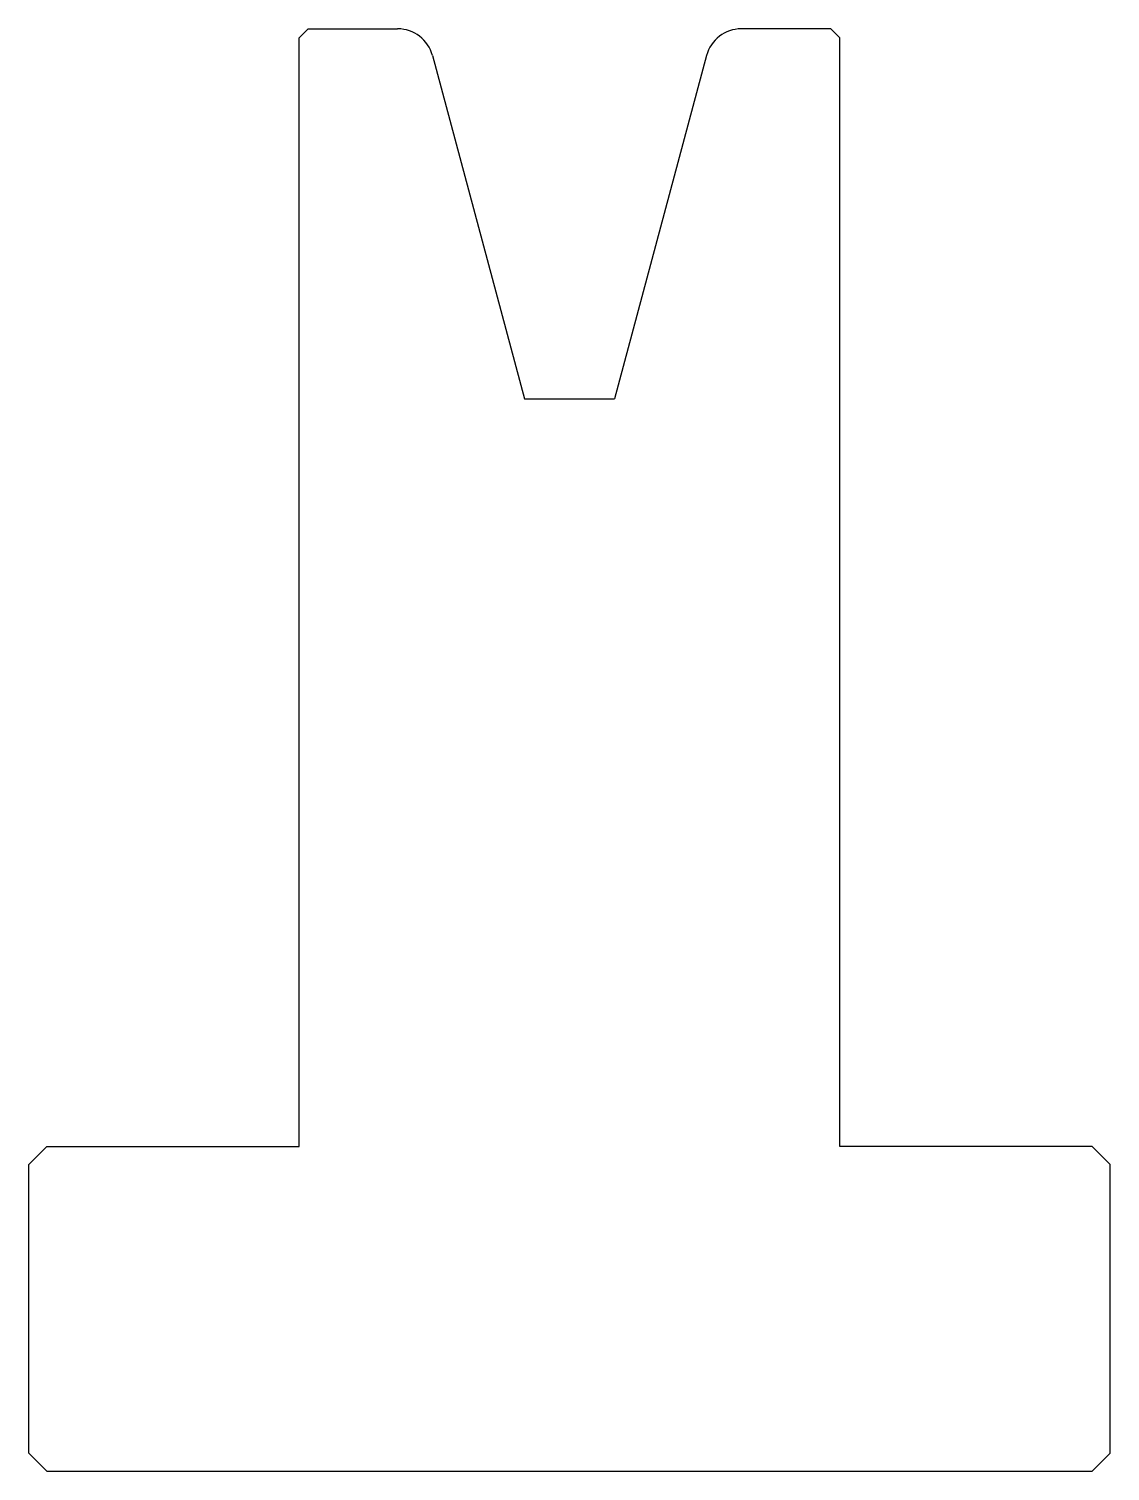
# Model space of a CAD drawing. Extents: x 35.7 to 95.7, y 44.2 to 124.2.
import ezdxf

# ---------------------------------------------------------------- set-up
doc = ezdxf.new("R2010")
doc.units = 0
doc.header["$LTSCALE"] = 25.4
doc.layers.add('PREDEFINITO', color=7, linetype='CONTINUOUS')

msp = doc.modelspace()

# ---------------------------------------------------------------- linework, layer by layer
at = {"layer": 'PREDEFINITO', "color": 7, "linetype": 'CONTINUOUS'}
for p, q in [((50.712, 123.652), (51.212, 124.152)), ((51.212, 124.152), (56.177, 124.152)), ((80.212, 124.152), (75.246, 124.152)), ((80.212, 124.152), (80.712, 123.652)), ((50.712, 62.152), (50.712, 123.652)), ((80.712, 62.152), (80.712, 123.652)), ((58.109, 122.67), (63.212, 103.626)), ((73.315, 122.67), (68.212, 103.626)), ((63.212, 103.626), (68.212, 103.626)), ((36.712, 62.152), (35.712, 61.152)), ((36.712, 62.152), (50.712, 62.152)), ((94.712, 62.152), (80.712, 62.152)), ((95.712, 61.152), (94.712, 62.152)), ((35.712, 45.152), (35.712, 61.152)), ((95.712, 45.152), (95.712, 61.152)), ((35.712, 45.152), (36.712, 44.152)), ((94.712, 44.152), (95.712, 45.152)), ((36.712, 44.152), (94.712, 44.152))]:
    msp.add_line(p, q, dxfattribs=at)
for centre, start, end in [((56.177, 122.152), 15, 90), ((75.246, 122.152), 90, 165)]:
    msp.add_arc(centre, 2, start, end, dxfattribs=at)

doc.saveas('drawing.dxf')
